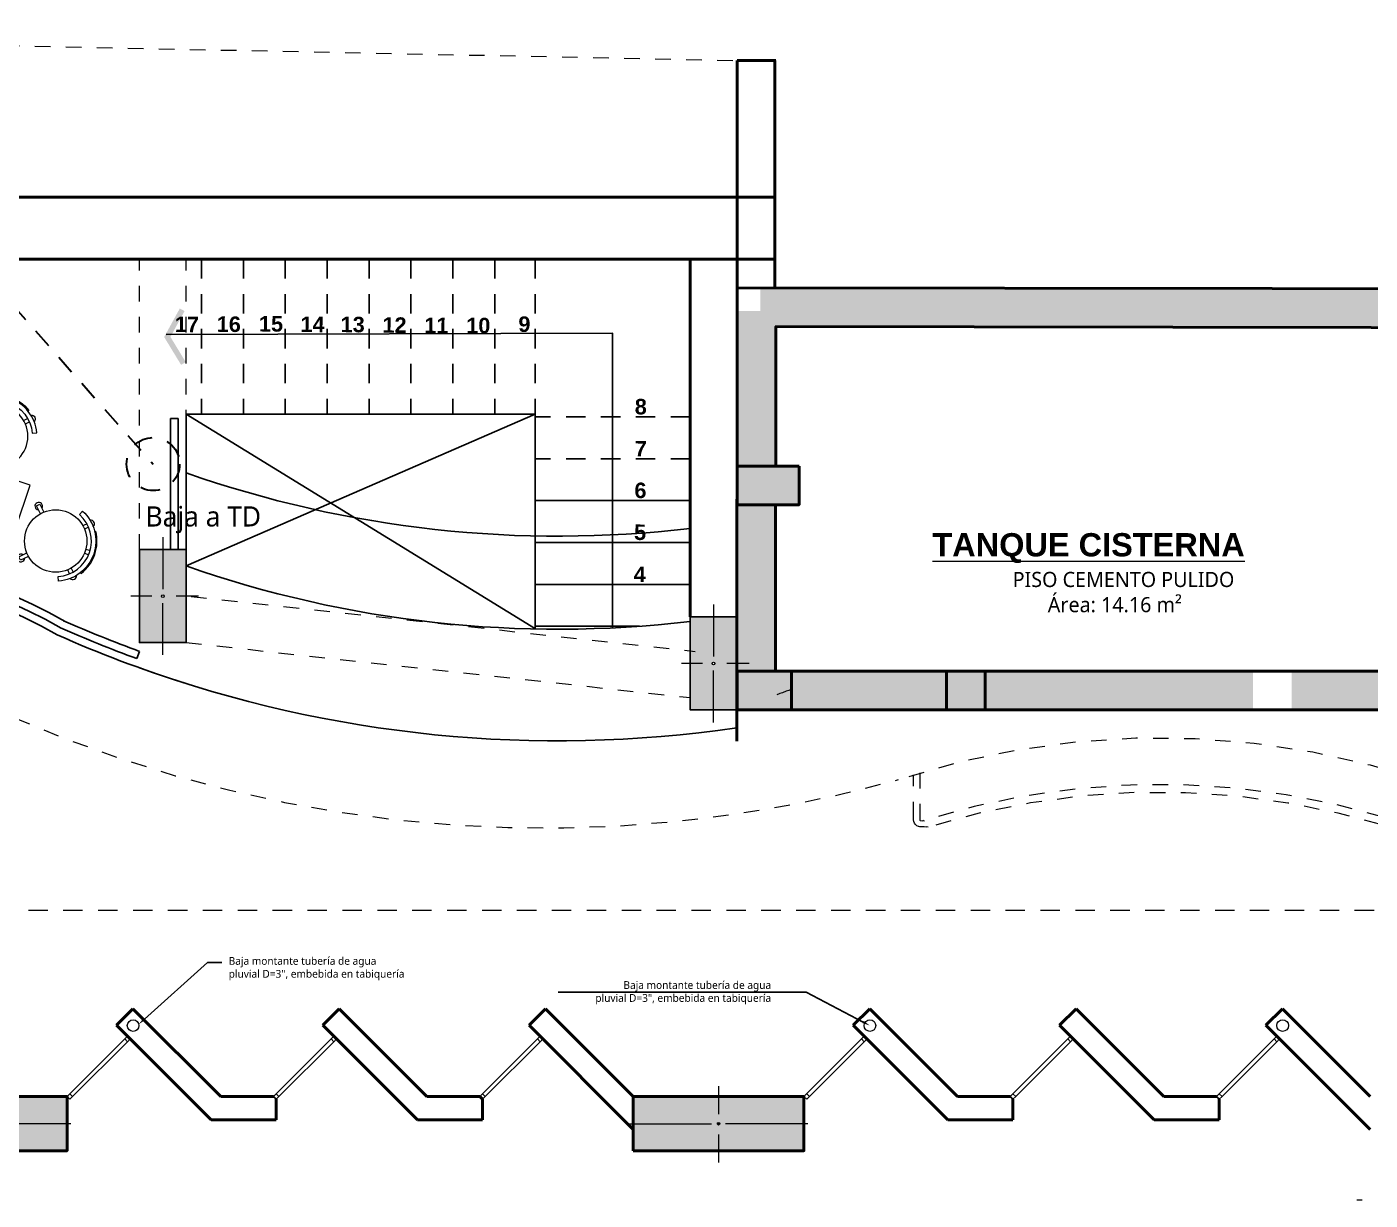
# Model space of a CAD drawing. Header units: millimetres. Extents: x 3632 to 7375, y 1973 to 4120.
# Drawn here: x 3655.97 to 3664.62, y 1982.9 to 1990.47 of the extents above; entities that cross this region are included whole.
import ezdxf
from ezdxf import colors
from ezdxf.entities.mleader import LeaderData, LeaderLine
from ezdxf.math import Vec2, Vec3

# ---------------------------------------------------------------- set-up
doc = ezdxf.new("R2010")
doc.units = ezdxf.units.MM
doc.linetypes.add('DASHED2', pattern=[0.375, 0.25, -0.125])
doc.linetypes.add('HIDDEN2', pattern=[0.1875, 0.125, -0.0625])
for name, color, linetype, lineweight in [('COLUMNAS 50', 7, 'Continuous', 50), ('GRAFO 0 BLANCO', 7, 'Continuous', 0), ('GRAFO 4', 7, 'Continuous', 30), ('GRAFO00', 7, 'Continuous', 0), ('I.S. CANALETAS', 12, 'Continuous', 0), ('letras sr', 7, 'Continuous', 5), ('Muebles fijos El', 101, 'Continuous', 0), ('Muros el', 7, 'Continuous', 50), ('Proyeccciones', 1, 'DASHED2', 13), ('proyecciones', 1, 'DASHED2', 5), ('TOMACORRIENTE', 5, 'HIDDEN2', 30), ('Vanos', 140, 'Continuous', 5)]:
    doc.layers.add(name, color=color, linetype=linetype, lineweight=lineweight)
doc.layers.add('Mobiliario', color=7, linetype='Continuous', lineweight=0, true_color=0x7f7f7f)
doc.styles.add('Generales', font='trebuc.ttf', dxfattribs={"height": 0.22})
doc.styles.add('GENERATED_STYLE_1', font='')
doc.styles.add('Santa Rosa 1 50', font='trebuc.ttf')
doc.styles.get('GENERATED_STYLE_1').set_extended_font_data('Arial', bold=True)

# ---------------------------------------------------------------- blocks, each defined once
blk = doc.blocks.new('Columna 1.10 x0.30')
at = {"true_color": 0xc7c8ca}
h = blk.add_hatch(color=9, dxfattribs=at)
h.dxf.hatch_style = 1
h.paths.add_polyline_path([(-234.8493, 113.8066), (-235.9493, 113.8066), (-235.9493, 113.4566), (-234.8493, 113.4566)])
h.paths.add_polyline_path([(-235.3906, 113.6316, -1), (-235.408, 113.6316, -1)], flags=16)
at = {"layer": 'COLUMNAS 50', "color": 1, "linetype": 'Continuous', "lineweight": 5}
for p, q in [((-235.3993, 113.8732), (-235.3993, 113.6932)), ((-235.9743, 113.6316), (-235.4443, 113.6316)), ((-234.8243, 113.6316), (-235.3543, 113.6316)), ((-235.3993, 113.5616), (-235.3993, 113.3816))]:
    blk.add_line(p, q, dxfattribs=at)
at = {"layer": 'COLUMNAS 50', "linetype": 'Continuous'}
blk.add_lwpolyline([(-235.9493, 113.4566), (-234.8493, 113.4566), (-234.8493, 113.8066), (-235.9493, 113.8066)], close=True, dxfattribs=at)
at = {"layer": 'COLUMNAS 50', "color": 1, "linetype": 'Continuous', "lineweight": 5}
blk.add_circle((-235.3993, 113.6316), 0.00871, dxfattribs=at)
blk.add_point((-235.3993, 113.6316), dxfattribs=at)
blk = doc.blocks.new('bLOQUE D')
at = {"true_color": 0xc7c8ca}
h = blk.add_hatch(color=9, dxfattribs=at)
h.dxf.hatch_style = 1
h.paths.add_polyline_path([(3204.2031, 2082.6989), (3203.9031, 2082.6989), (3203.9031, 2082.0989), (3204.2031, 2082.0989)])
edge = h.paths.add_edge_path(flags=16)
edge.add_arc((3204.0531, 2082.3989), 0.00871, 0, 360)
blk.add_lwpolyline([(3203.9031, 2082.6989), (3204.2031, 2082.6989), (3204.2031, 2082.0989), (3203.9031, 2082.0989)], close=True)
at = {"layer": 'COLUMNAS 50', "color": 1, "linetype": 'Continuous', "lineweight": 5}
for p, q in [((3204.0531, 2082.7789), (3204.0531, 2082.4439)), ((3203.9831, 2082.3989), (3203.8481, 2082.3989)), ((3204.2831, 2082.3989), (3204.1397, 2082.3989)), ((3204.0531, 2082.0189), (3204.0531, 2082.3539))]:
    blk.add_line(p, q, dxfattribs=at)
blk.add_circle((3204.0531, 2082.3989), 0.00871, dxfattribs=at)
blk = doc.blocks.new('SBANCO')
for p, q in [((0.1889, 0.1223), (0.1941, 0.1257)), ((0.1746, 0.0125), (0.1996, 0.0125)), ((0.1746, -0.0125), (0.1996, -0.0125)), ((0.1889, -0.1223), (0.1941, -0.1257))]:
    blk.add_line(p, q)
for points in [[(-0.131, 0.116), (-0.167, 0.152), (-0.152, 0.167), (-0.116, 0.131)], [(0.1514, 0.1664), (0.152, 0.167), (0.167, 0.152), (0.1664, 0.1514)], [(0.116, 0.131), (0.1337, 0.1487)], [(0.1487, 0.1337), (0.131, 0.116)], [(-0.116, -0.131), (-0.152, -0.167), (-0.167, -0.152), (-0.131, -0.116)], [(0.1337, -0.1487), (0.116, -0.131)], [(0.131, -0.116), (0.1487, -0.1337)], [(0.1664, -0.1514), (0.167, -0.152), (0.152, -0.167), (0.1514, -0.1664)]]:
    blk.add_lwpolyline(points)
blk.add_lwpolyline([(0.0784, -0.184, 0.660938), (0.0784, 0.184), (0.0882, 0.207, -0.660938), (0.0882, -0.207)], format="xyb", close=True)
blk.add_circle((0, 0), 0.175)
for centre, radius, start, end in [((-0.1538, 0.1538), 0.0213, 345, 285), ((0.1538, 0.1538), 0.0213, 333.06982, 116.93018), ((0.1538, 0.1538), 0.0213, 192.06095, 195), ((0.1538, 0.1538), 0.0213, 255, 257.93905), ((0, 0), 0.2313, 327.07566, 32.92434), ((-0.1538, -0.1538), 0.0213, 75, 15), ((0.1538, -0.1538), 0.0213, 165, 167.93905), ((0.1538, -0.1538), 0.0213, 243.06982, 26.93018), ((0.1538, -0.1538), 0.0213, 102.06095, 105)]:
    blk.add_arc(centre, radius, start, end)

msp = doc.modelspace()

# ---------------------------------------------------------------- hatches: boundary and pattern name
at = {"layer": 'GRAFO 0 BLANCO'}
h = msp.add_hatch(dxfattribs=at)
h.set_pattern_fill('AR-CONC', color=251, scale=0.03)
h.set_pattern_definition([(50, (3389.95721, 2024.94807), (0.21517805, -0.01882564), [0.0225, -0.2475]), (355, (3389.9572, 2024.94807), (-0.0416254, 0.22565764), [0.018, -0.198]), (100.451444, (3389.97514, 2024.9465), (0.17355265, 0.206832), [0.01912206, -0.21034263]), (46.1842, (3389.9572, 2025.00807), (0.3201724, -0.04965578), [0.03375, -0.37125]), (96.63564, (3389.9839, 2025.00393), (0.2803986, 0.29223558), [0.0286831, -0.31551413]), (351.18416, (3389.9572, 2025.00807), (0.2803986, 0.29223558), [0.027, -0.297]), (21, (3389.98721, 2024.99307), (0.17907212, -0.12078567), [0.0225, -0.2475]), (326, (3389.9872, 2024.99307), (0.0729946, 0.21754501), [0.018, -0.198]), (71.451445, (3390.00213, 2024.983), (0.25206671, 0.09675935), [0.01912206, -0.21034263]), (37.5, (3389.95721, 2024.94807), (0.003647957, 0.099868156), [0, -0.1956, 0, -0.201, 0, -0.19875]), (7.5, (3389.95721, 2024.94807), (0.07892086, 0.118323514), [0, -0.1146, 0, -0.1911, 0, -0.07575]), (327.5, (3389.89031, 2024.94807), (0.16014673, -0.006766462), [0, -0.075, 0, -0.234, 0, -0.3105]), (317.5, (3389.86031, 2024.94807), (0.17495585, 0.030031495), [0, -0.0975, 0, -0.1554, 0, -0.2205])])
h.paths.add_polyline_path([(3667.1913, 1988.7757), (3660.6937, 1988.7854), (3660.6937, 1988.6356), (3660.5435, 1988.6356), (3660.5427, 1987.6356), (3660.7927, 1987.6356), (3660.7935, 1988.5353), (3667.1913, 1988.5257)])
h.paths.add_polyline_path([(3660.7924, 1987.3856), (3660.5424, 1987.3856), (3660.5415, 1986.3124), (3660.7915, 1986.3124)])
h.paths.add_polyline_path([(3661.8936, 1986.3124), (3660.8937, 1986.3124), (3660.8937, 1986.0624), (3661.8936, 1986.0624)])
h.paths.add_polyline_path([(3663.8693, 1986.3124), (3662.1436, 1986.3124), (3662.1436, 1986.0624), (3663.8693, 1986.0624)])
h.paths.add_polyline_path([(3667.4413, 1987.3856), (3667.1913, 1987.3856), (3667.1913, 1986.3124), (3664.1193, 1986.3124), (3664.1193, 1986.1364), (3667.4413, 1986.1364)])
h.paths.add_polyline_path([(3667.4413, 1988.5254), (3667.1913, 1988.5254), (3667.1913, 1987.6356), (3667.4413, 1987.6356)])
h.paths.add_polyline_path([(3667.4413, 1986.1364), (3664.1193, 1986.1364), (3664.1193, 1986.0624), (3667.4413, 1986.0624)])
at = {"layer": 'GRAFO 0 BLANCO', "true_color": 0x939598}
h = msp.add_hatch(color=252, dxfattribs=at)
h.dxf.hatch_style = 1
h.paths.add_polyline_path([(3660.9438, 1987.6356), (3660.5438, 1987.6356), (3660.5438, 1987.3856), (3660.9438, 1987.3856)])
h = msp.add_hatch(color=252, dxfattribs=at)
h.dxf.hatch_style = 1
h.paths.add_polyline_path([(3660.8938, 1986.3124), (3660.5438, 1986.3124), (3660.5438, 1986.0624), (3660.8938, 1986.0624)])
h = msp.add_hatch(color=252, dxfattribs=at)
h.dxf.hatch_style = 1
h.paths.add_polyline_path([(3662.1437, 1986.3125), (3661.8937, 1986.3125), (3661.8937, 1986.0625), (3662.1437, 1986.0625)])
at = {"layer": 'GRAFO00'}
msp.add_hatch(color=256, dxfattribs=at).paths.add_polyline_path([(3656.9511, 1988.6518), (3656.9818, 1988.635), (3656.8907, 1988.4685), (3656.9893, 1988.3063), (3656.9594, 1988.2882), (3656.8503, 1988.4676)])

# ---------------------------------------------------------------- linework, layer by layer
at = {"linetype": 'HIDDEN2'}
for p, q in [((3657.0913, 1988.9695), (3657.0913, 1987.9695)), ((3657.3613, 1988.9695), (3657.3613, 1987.9695)), ((3657.6313, 1988.9695), (3657.6313, 1987.9695)), ((3657.9013, 1988.9695), (3657.9013, 1987.9695)), ((3658.1713, 1988.9695), (3658.1713, 1987.9695)), ((3658.4413, 1988.9695), (3658.4413, 1987.9695)), ((3658.7113, 1988.9695), (3658.7113, 1987.9695)), ((3658.9813, 1988.9695), (3658.9813, 1987.9695)), ((3659.2413, 1988.9695), (3659.2413, 1987.9695))]:
    msp.add_line(p, q, dxfattribs=at)
for p, q in [((3656.9913, 1987.0971), (3656.9913, 1987.9695)), ((3656.8913, 1987.0971), (3656.8913, 1987.9412)), ((3656.8913, 1987.9412), (3656.9413, 1987.9412)), ((3656.9413, 1987.0971), (3656.9413, 1987.9412)), ((3656.6913, 1986.4407), (3656.6742, 1986.3937))]:
    msp.add_line(p, q)
for points in [[(3660.2411, 1987.3924), (3660.2411, 1988.9649)], [(3660.2411, 1987.9524), (3659.2413, 1987.9524)], [(3660.2413, 1987.6824), (3659.2415, 1987.6824)]]:
    msp.add_lwpolyline(points, dxfattribs=at)
for points in [[(3656.8635, 1988.4835), (3659.7414, 1988.4924), (3659.7414, 1986.5919)], [(3659.2452, 1986.5848), (3656.9913, 1987.9695)], [(3656.9913, 1986.9918), (3659.2413, 1987.9695)], [(3656.9913, 1987.9695), (3659.2413, 1987.9695), (3659.2413, 1986.5849)], [(3660.2411, 1986.1424), (3660.2411, 1987.7149)], [(3660.2413, 1987.4124), (3659.2415, 1987.4124)], [(3660.2413, 1987.1424), (3659.2415, 1987.1424)], [(3660.2413, 1986.8724), (3659.2415, 1986.8724)], [(3659.9142, 1986.6024), (3659.2415, 1986.6024)], [(3660.2413, 1986.6024), (3660.2411, 1986.6024)]]:
    msp.add_lwpolyline(points)
for centre, radius, start, end in [((3659.3893, 1994.427), 7.2437, 250.66779, 276.75291), ((3654.5018, 1983.6572), 3.4324, 60.13393, 122.56785), ((3654.5018, 1983.6572), 3.3824, 60.13393, 122.56785), ((3654.5018, 1983.6572), 3.3324, 60.13393, 122.56785), ((3659.3893, 1993.827), 7.2437, 250.66779, 276.75291), ((3659.3893, 1993.827), 7.9137, 246.0866, 249.9345), ((3659.3893, 1993.827), 7.8637, 246.0866, 249.9345), ((3659.3893, 1993.827), 7.9637, 246.0866, 252.47541), ((3659.3893, 1993.827), 7.9637, 250.19708, 278.31573)]:
    msp.add_arc(centre, radius, start, end)
at = {"layer": 'COLUMNAS 50', "linetype": 'Continuous'}
msp.add_line((3660.5435, 1990.2514), (3660.7935, 1990.2514), dxfattribs=at)
for points in [[(3660.9438, 1987.6356), (3660.5438, 1987.6356), (3660.5438, 1987.3856), (3660.9438, 1987.3856)], [(3660.8938, 1986.3124), (3660.5438, 1986.3124), (3660.5438, 1986.0624), (3660.8938, 1986.0624)], [(3662.1437, 1986.3125), (3661.8937, 1986.3125), (3661.8937, 1986.0625), (3662.1437, 1986.0625)]]:
    msp.add_lwpolyline(points, close=True, dxfattribs=at)
at = {"layer": 'GRAFO 4', "linetype": 'Continuous'}
for p, q in [((3657.5547, 1983.5695), (3657.5724, 1983.5519)), ((3662.3047, 1983.5695), (3662.3224, 1983.5519)), ((3663.6348, 1983.5695), (3663.6524, 1983.5519))]:
    msp.add_line(p, q, dxfattribs=at)
at = {"layer": 'I.S. CANALETAS'}
for centre in [(3656.6502, 1984.0271), (3661.4002, 1984.0271), (3664.0608, 1984.0273)]:
    msp.add_circle(centre, 0.0375, dxfattribs=at)
at = {"layer": 'Mobiliario', "lineweight": 0, "extrusion": (-0.00481, -0.03756, 0.999283)}
msp.add_line((3664.5731, 1982.9015, 0.0102), (3664.54, 1982.9015, 0.01), dxfattribs=at)
at = {"layer": 'Muebles fijos El'}
msp.add_lwpolyline([(3655.2266, 1987.1352), (3655.7951, 1986.9435), (3655.9868, 1987.5121), (3655.4182, 1987.7037)], close=True, dxfattribs=at)
at = {"layer": 'Muros el', "ltscale": 0.05}
for p, q in [((3660.2413, 1986.6624), (3660.2413, 1988.9695)), ((3657.5724, 1983.5519), (3657.5724, 1983.4195)), ((3658.8848, 1983.5695), (3658.9024, 1983.5519)), ((3658.8848, 1983.5695), (3658.9024, 1983.5519)), ((3658.9024, 1983.5519), (3658.9024, 1983.4195)), ((3662.3224, 1983.5519), (3662.3224, 1983.4195)), ((3663.6524, 1983.5519), (3663.6524, 1983.4195)), ((3657.1525, 1983.4195), (3657.5724, 1983.4195)), ((3661.9025, 1983.4195), (3662.3224, 1983.4195))]:
    msp.add_line(p, q, dxfattribs=at)
for points in [[(3660.5435, 1988.5999), (3660.5435, 1990.2514)], [(3660.7868, 1988.7853), (3660.7868, 1990.2514)], [(3650.4928, 1989.3695), (3660.7868, 1989.3695)], [(3650.4928, 1988.9695), (3660.7868, 1988.9695)], [(3660.7927, 1987.6356), (3660.7935, 1988.5353), (3667.1913, 1988.5257), (3667.1913, 1986.3124), (3660.7915, 1986.3124), (3660.7924, 1987.3856)], [(3656.649, 1984.1352), (3656.5429, 1984.0291)], [(3657.2147, 1983.5695), (3656.649, 1984.1352)], [(3657.979, 1984.1352), (3657.8729, 1984.0291)], [(3658.5447, 1983.5695), (3657.979, 1984.1352)], [(3659.309, 1984.1352), (3659.203, 1984.0291)], [(3659.8747, 1983.5695), (3659.309, 1984.1352)], [(3661.399, 1984.1352), (3661.2929, 1984.0292)], [(3661.9647, 1983.5695), (3661.399, 1984.1352)], [(3662.729, 1984.1352), (3662.6229, 1984.0292)], [(3663.2947, 1983.5695), (3662.729, 1984.1352)], [(3664.059, 1984.1352), (3663.953, 1984.0292)], [(3664.6247, 1983.5695), (3664.059, 1984.1352)], [(3656.5429, 1984.0291), (3657.1525, 1983.4195)], [(3657.8729, 1984.0291), (3658.4826, 1983.4195)], [(3659.203, 1984.0291), (3659.8747, 1983.3574)], [(3661.2929, 1984.0292), (3661.9025, 1983.4195)], [(3662.6229, 1984.0292), (3663.2326, 1983.4195)], [(3663.953, 1984.0292), (3664.6247, 1983.3574)], [(3657.5547, 1983.5695), (3657.2147, 1983.5695)], [(3658.5447, 1983.5695), (3658.8848, 1983.5695)], [(3662.1347, 1983.5695), (3661.9647, 1983.5695)], [(3662.3047, 1983.5695), (3662.1347, 1983.5695)], [(3663.2947, 1983.5695), (3663.6348, 1983.5695)], [(3658.4826, 1983.4195), (3658.9024, 1983.4195)], [(3663.2326, 1983.4195), (3663.6524, 1983.4195)]]:
    msp.add_lwpolyline(points, dxfattribs=at)
msp.add_lwpolyline([(3667.4413, 1986.0624), (3660.5413, 1986.0624), (3660.5437, 1988.7856), (3667.4413, 1988.7754)], close=True, dxfattribs=at)
at = {"layer": 'Muros el'}
msp.add_lwpolyline([(3660.5413, 1986.0624), (3660.5413, 1985.8624)], dxfattribs=at)
at = {"layer": 'Proyeccciones', "linetype": 'DASHED2', "lineweight": 9, "ltscale": 0.4}
for p, q in [((3649.8179, 1990.4679), (3660.5435, 1990.2514)), ((3661.681, 1985.3702), (3661.6815, 1985.6441)), ((3661.681, 1985.3702), (3661.6815, 1985.6441)), ((3661.7216, 1985.6562), (3661.721, 1985.3701)), ((3661.7216, 1985.6562), (3661.721, 1985.3701)), ((3661.681, 1985.3542), (3661.681, 1985.3702)), ((3661.681, 1985.3542), (3661.681, 1985.3702)), ((3661.721, 1985.3701), (3661.721, 1985.3554)), ((3661.721, 1985.3701), (3661.721, 1985.3554)), ((3661.681, 1985.353), (3661.681, 1985.3542)), ((3661.681, 1985.353), (3661.681, 1985.3542)), ((3661.6823, 1985.3429), (3661.681, 1985.353)), ((3661.6823, 1985.3429), (3661.681, 1985.353)), ((3661.6865, 1985.3323), (3661.6823, 1985.3429)), ((3661.6865, 1985.3323), (3661.6823, 1985.3429)), ((3661.6933, 1985.3231), (3661.6865, 1985.3323)), ((3661.6933, 1985.3231), (3661.6865, 1985.3323)), ((3661.7021, 1985.3159), (3661.6933, 1985.3231)), ((3661.7021, 1985.3159), (3661.6933, 1985.3231)), ((3661.7125, 1985.3111), (3661.7021, 1985.3159)), ((3661.7125, 1985.3111), (3661.7021, 1985.3159)), ((3661.7154, 1985.3106), (3661.7125, 1985.3111)), ((3661.7154, 1985.3106), (3661.7125, 1985.3111)), ((3661.7225, 1985.3094), (3661.7154, 1985.3106)), ((3661.7225, 1985.3094), (3661.7154, 1985.3106)), ((3661.721, 1985.3554), (3661.7213, 1985.353)), ((3661.721, 1985.3554), (3661.7213, 1985.353)), ((3661.7213, 1985.353), (3661.7218, 1985.3519)), ((3661.7213, 1985.353), (3661.7218, 1985.3519)), ((3661.7218, 1985.3519), (3661.7225, 1985.3509)), ((3661.7218, 1985.3519), (3661.7225, 1985.3509)), ((3661.7225, 1985.3509), (3661.7225, 1985.3509)), ((3661.7225, 1985.3509), (3661.7225, 1985.3509)), ((3661.7225, 1985.3509), (3661.7234, 1985.3501)), ((3661.7225, 1985.3509), (3661.7234, 1985.3501)), ((3661.7499, 1985.3081), (3661.7225, 1985.3094)), ((3661.7757, 1985.3069), (3661.7225, 1985.3094)), ((3661.7234, 1985.3501), (3661.7245, 1985.3496)), ((3661.7234, 1985.3501), (3661.7245, 1985.3496)), ((3661.7245, 1985.3496), (3661.727, 1985.3492)), ((3661.7245, 1985.3496), (3661.727, 1985.3492)), ((3661.727, 1985.3492), (3661.7515, 1985.348)), ((3661.727, 1985.3492), (3661.7413, 1985.3485)), ((3661.75, 1985.3081), (3661.7499, 1985.3081)), ((3661.75, 1985.3081), (3661.7499, 1985.3081)), ((3661.766, 1985.3075), (3661.75, 1985.3081)), ((3661.766, 1985.3075), (3661.75, 1985.3081)), ((3661.7502, 1985.3131), (3661.7501, 1985.3131)), ((3661.766, 1985.3076), (3661.766, 1985.3075)), ((3661.766, 1985.3076), (3661.766, 1985.3075)), ((3661.7662, 1985.3126), (3661.7662, 1985.3125)), ((3661.7662, 1985.3126), (3661.7662, 1985.3125))]:
    msp.add_line(p, q, dxfattribs=at)
for points in [[(3656.6913, 1987.0971), (3656.6913, 1988.9694)], [(3656.9913, 1987.0971), (3656.9913, 1988.9694)], [(3660.2411, 1986.7471), (3660.2411, 1988.9675)], [(3660.2413, 1986.7444), (3660.2413, 1988.9649)], [(3660.5413, 1986.6624), (3660.5413, 1988.8828)], [(3657.0239, 1986.7953), (3660.2736, 1986.4406)], [(3656.9913, 1986.4971), (3660.2411, 1986.1424)]]:
    msp.add_lwpolyline(points, dxfattribs=at)
for centre, radius, start, end in [((3654.5018, 1983.6572), 3.3324, 60.13393, 122.56785), ((3662.6781, 1981.1064), 5.3921, 109.32478, 110.81207), ((3659.2977, 1993.8454), 8.5439, 246.4965, 285.52863), ((3663.2629, 1980.5027), 5.3791, 42.46019, 108.17555), ((3663.2629, 1980.5027), 5.0791, 46.45198, 107.43286), ((3663.2629, 1980.5027), 5.0291, 46.22492, 107.2018)]:
    msp.add_arc(centre, radius, start, end, dxfattribs=at)
at = {"layer": 'proyecciones', "linetype": 'HIDDEN2'}
msp.add_lwpolyline([(3665.3247, 1983.5695), (3665.3247, 1984.7695), (3636.5247, 1984.7695), (3636.5247, 1983.5695)], dxfattribs=at)
at = {"layer": 'TOMACORRIENTE'}
msp.add_lwpolyline([(3655.8727, 1988.6752), (3656.7791, 1987.6483)], dxfattribs=at)
msp.add_circle((3656.7791, 1987.6483), 0.1711, dxfattribs=at)
at = {"layer": 'Vanos', "color": 7}
msp.add_line((3660.8935, 1986.313), (3661.8937, 1986.3131), dxfattribs=at)
at = {"layer": 'Vanos', "color": 7, "linetype": 'Continuous'}
for p, q in [((3656.2247, 1983.5695), (3656.6136, 1983.9584)), ((3656.2601, 1983.5695), (3656.6136, 1983.923)), ((3656.6136, 1983.9584), (3656.5959, 1983.9407)), ((3656.5959, 1983.9407), (3656.6136, 1983.923)), ((3656.6136, 1983.9584), (3656.6313, 1983.9407)), ((3656.6136, 1983.923), (3656.6313, 1983.9407)), ((3657.5547, 1983.5695), (3657.9437, 1983.9584)), ((3657.5901, 1983.5695), (3657.9437, 1983.9231)), ((3657.9437, 1983.9584), (3657.926, 1983.9408)), ((3657.926, 1983.9408), (3657.9437, 1983.9231)), ((3657.9437, 1983.9584), (3657.9613, 1983.9408)), ((3657.9437, 1983.9231), (3657.9613, 1983.9408)), ((3658.8848, 1983.5695), (3659.2737, 1983.9584)), ((3658.9201, 1983.5695), (3659.2737, 1983.9231)), ((3659.2737, 1983.9584), (3659.256, 1983.9408)), ((3659.256, 1983.9408), (3659.2737, 1983.9231)), ((3659.2737, 1983.9584), (3659.2914, 1983.9408)), ((3659.2737, 1983.9231), (3659.2914, 1983.9408)), ((3660.9747, 1983.5695), (3661.3636, 1983.9584)), ((3661.0101, 1983.5695), (3661.3636, 1983.9231)), ((3661.3636, 1983.9584), (3661.3459, 1983.9407)), ((3661.3459, 1983.9407), (3661.3636, 1983.9231)), ((3661.3636, 1983.9584), (3661.3813, 1983.9407)), ((3661.3636, 1983.9231), (3661.3813, 1983.9407)), ((3662.3047, 1983.5695), (3662.6937, 1983.9584)), ((3662.3401, 1983.5695), (3662.6937, 1983.9231)), ((3662.6937, 1983.9584), (3662.676, 1983.9408)), ((3662.676, 1983.9408), (3662.6937, 1983.9231)), ((3662.6937, 1983.9584), (3662.7113, 1983.9408)), ((3662.6937, 1983.9231), (3662.7113, 1983.9408)), ((3663.6348, 1983.5695), (3664.0237, 1983.9584)), ((3663.6701, 1983.5695), (3664.0237, 1983.9231)), ((3664.0237, 1983.9584), (3664.006, 1983.9408)), ((3664.006, 1983.9408), (3664.0237, 1983.9231)), ((3664.0237, 1983.9584), (3664.0414, 1983.9408)), ((3664.0237, 1983.9231), (3664.0414, 1983.9408)), ((3656.2424, 1983.5518), (3656.2247, 1983.5695)), ((3656.2601, 1983.5695), (3656.2424, 1983.5872)), ((3656.2424, 1983.5518), (3656.2601, 1983.5695)), ((3657.5901, 1983.5695), (3657.5724, 1983.5872)), ((3657.5724, 1983.5519), (3657.5901, 1983.5695)), ((3658.9201, 1983.5695), (3658.9024, 1983.5872)), ((3658.9024, 1983.5519), (3658.9201, 1983.5695)), ((3660.9924, 1983.5518), (3660.9747, 1983.5695)), ((3661.0101, 1983.5695), (3660.9924, 1983.5872)), ((3660.9924, 1983.5518), (3661.0101, 1983.5695)), ((3662.3401, 1983.5695), (3662.3224, 1983.5872)), ((3662.3224, 1983.5519), (3662.3401, 1983.5695)), ((3663.6701, 1983.5695), (3663.6524, 1983.5872)), ((3663.6524, 1983.5519), (3663.6701, 1983.5695))]:
    msp.add_line(p, q, dxfattribs=at)

# ---------------------------------------------------------------- block references
for p in [(452.7882, -95.6018), (456.3382, -96.0365)]:
    msp.add_blockref('bLOQUE D', p)
at = {"layer": 'COLUMNAS 50'}
for p in [(3891.074, 1869.7629), (3895.824, 1869.7629)]:
    msp.add_blockref('Columna 1.10 x0.30', p, dxfattribs=at)
at = {"layer": 'Muebles fijos El', "yscale": 1.149999999999989, "zscale": 1.149999999999989}
for p, xscale, rotation in [((3655.771, 1987.828), -1.149999999999989, 251.7619408463643), ((3656.1513, 1987.1522), 1.149999999999989, 340.9876870234786)]:
    msp.add_blockref('SBANCO', p, dxfattribs=dict(at, xscale=xscale, rotation=rotation))

# ---------------------------------------------------------------- texts
at = {"char_height": 0.1, "width": 0.206177, "attachment_point": 9, "rotation": 359.49849, "style": 'GENERATED_STYLE_1'}
for s, insert in [('17', (3657.0742, 1988.4985)), ('16', (3657.3442, 1988.4985)), ('15', (3657.6164, 1988.5007)), ('14', (3657.8842, 1988.4985)), ('13', (3658.1428, 1988.4963)), ('12', (3658.4127, 1988.4941)), ('11', (3658.6827, 1988.4919)), ('10', (3658.9527, 1988.4897)), ('9', (3659.211, 1988.4987)), ('8', (3659.9613, 1987.9669)), ('7', (3659.9613, 1987.6969)), ('6', (3659.9591, 1987.4269)), ('5', (3659.9569, 1987.1569)), ('4', (3659.9547, 1986.8869))]:
    msp.add_mtext(s, dxfattribs=dict(at, insert=insert))
at = {"layer": 'letras sr', "attachment_point": 1, "style": 'Santa Rosa 1 50'}
for s, width, gutter_width, insert, char_height in [('\\pi1.5319;{\\H0.62201x;Baja a TD}', 3.815584, 1, (3655.1985, 1987.3757), 0.209), ('\\pi0.077225;{\\fSwis721 Ex BT|b1|i0|c0|p34;\\H0.95694x;\\LTANQUE CISTERNA\\H0.8x;\\P\\pi0.59501;\\fTrebuchet MS|b0|i0|c0|p34;\\H0.8125x;\\lPISO CEMENTO PULIDO\\P\\pi0.82123;Área: 14.16 m²}', 2.538735, 0.75, (3661.7253, 1987.203), 0.15675)]:
    msp.add_mtext_dynamic_manual_height_columns(s, width=width, gutter_width=gutter_width, heights=[0], dxfattribs=dict(at, insert=insert, char_height=char_height))

# ---------------------------------------------------------------- leaders
at = {"layer": 'letras sr'}
ml = msp.add_multileader_mtext('Standard', dxfattribs=at)
ml.set_content('{\\H0.86957x;Baja montante tubería de agua\\Ppluvial D=3", embebida en tabiquería}', color=256, style='Generales')
ml.set_leader_properties()
ml.build(insert=Vec2(0, 0))
ml.multileader.update_dxf_attribs({"text_right_attachment_type": 6, "dogleg_length": 0.36, "arrow_head_size": 0.05})
ctx = ml.context
ctx.base_point, ctx.char_height, ctx.arrow_head_size, ctx.landing_gap_size, ctx.plane_origin = Vec3(3657.2213, 1984.4335), 0.0575, 0.05, 0.045, Vec3(3656.8572, 1984.4679)
ctx.right_attachment = 6
notes = []
notes.append((ctx, [(0, (1, 1, 0), (3657.13, 1984.4335), (1, 0), 0.0913, [(0, [(3656.6866, 1984.0362)], 0, [])])]))
ctx.mtext.insert, ctx.mtext.rotation, ctx.mtext.flow_direction = Vec3(3657.2663, 1984.4693), 6.283185, 5
ml = msp.add_multileader_mtext('Standard', dxfattribs=at)
ml.set_content('{\\H0.86957x;Baja montante tubería de agua\\Ppluvial D=3", embebida en tabiquería}', color=256, style='Generales')
ml.set_leader_properties()
ml.build(insert=Vec2(0, 0))
ml.multileader.update_dxf_attribs({"text_right_attachment_type": 6, "dogleg_length": 0.36, "arrow_head_size": 0.05})
ctx = ml.context
ctx.base_point, ctx.char_height, ctx.arrow_head_size, ctx.landing_gap_size, ctx.plane_origin = Vec3(3659.5766, 1984.2778), 0.0575, 0.05, 0.045, Vec3(3659.2124, 1984.4501)
ctx.right_attachment, ctx.text_align_type = 6, 2
notes.append((ctx, [(1, (1, 1, 0), (3660.9881, 1984.242), (-1, 0), 0.18, [(1, [(3661.4002, 1984.0271)], 0, [])])]))
ctx.mtext.insert, ctx.mtext.rotation, ctx.mtext.alignment, ctx.mtext.flow_direction = Vec3(3660.7631, 1984.3137), 6.283185, 3, 5
for ctx, leaders in notes:
    for number, flags, end, landing, length, lines in leaders:
        leader = LeaderData()
        leader.index, (leader.has_last_leader_line, leader.has_dogleg_vector, leader.attachment_direction) = number, flags
        leader.last_leader_point, leader.dogleg_vector, leader.dogleg_length = Vec3(end), Vec3(landing), length
        for number, points, colour, breaks in lines:
            line = LeaderLine()
            line.index, line.vertices, line.color, line.breaks = number, Vec3.list(points), colors.encode_raw_color(colour), breaks
            leader.lines.append(line)
        ctx.leaders.append(leader)

doc.saveas('drawing.dxf')
